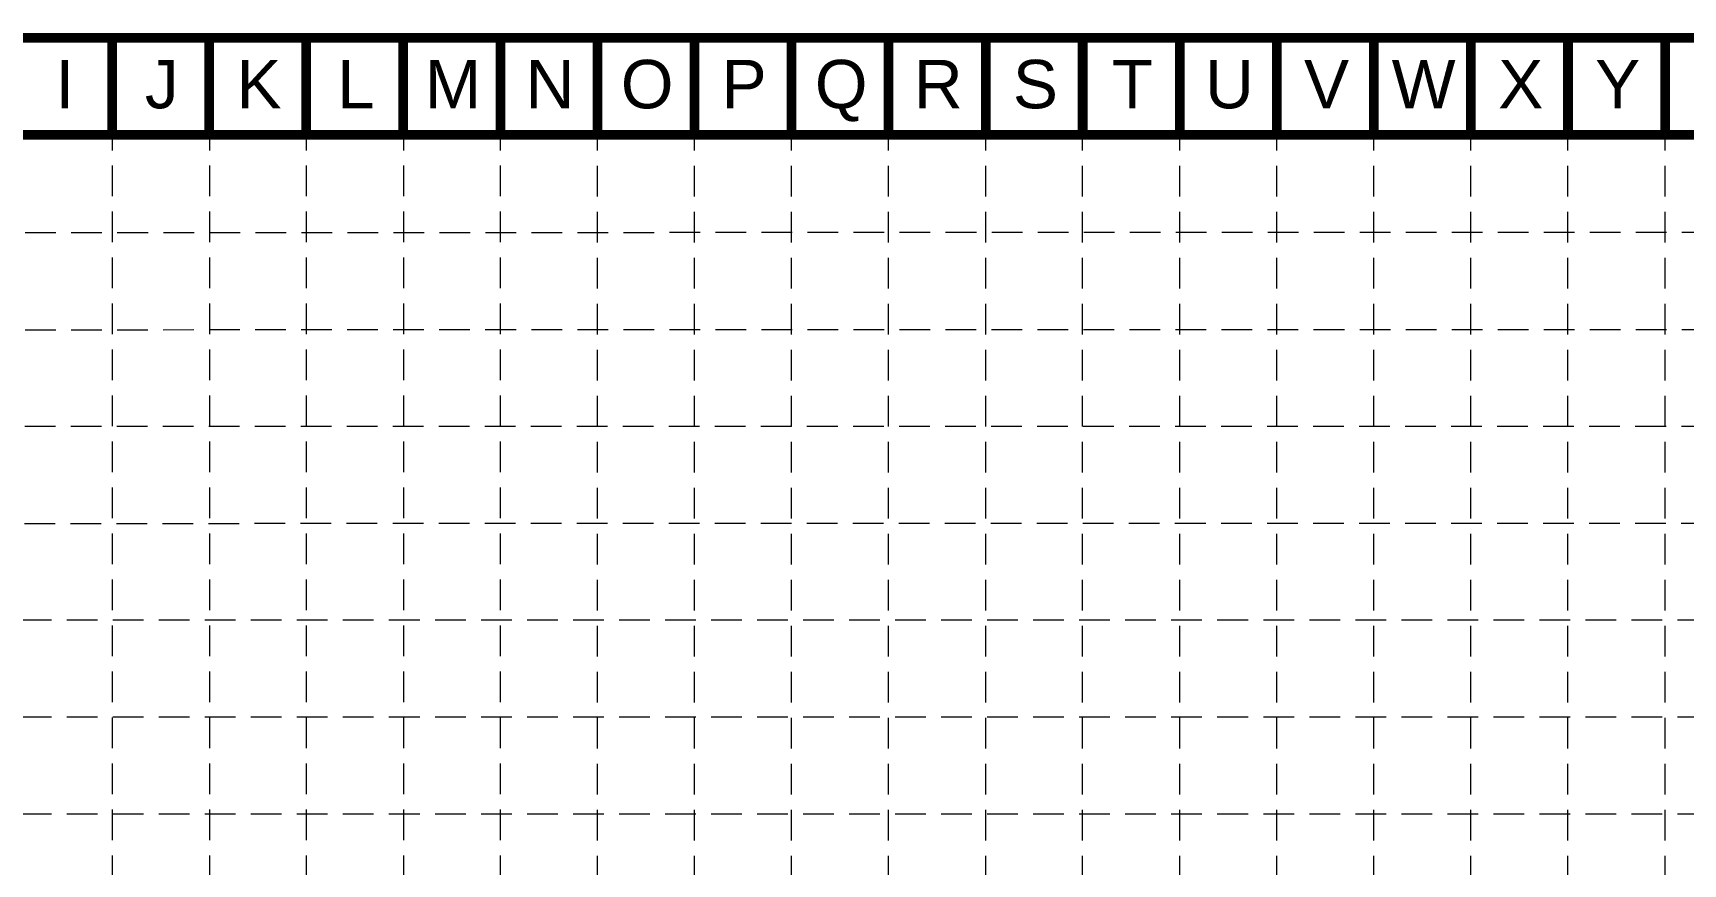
# Model space of a CAD drawing. Header units: inches. Extents: x 3312 to 5850, y 7905 to 11961.
# Drawn here: x 3897 to 4972, y 11419 to 11961 of the extents above; entities that cross this region are included whole.
import ezdxf
from ezdxf.enums import TextEntityAlignment as Align

# ---------------------------------------------------------------- set-up
doc = ezdxf.new("R2010")
doc.units = ezdxf.units.IN
doc.header["$LTSCALE"] = 80
doc.header["$MEASUREMENT"] = 0
doc.linetypes.add('HIDDEN', pattern=[0.375, 0.25, -0.125])
doc.layers.add('BASE', color=7, linetype='Continuous')
doc.layers.add('grid', color=254, linetype='HIDDEN')
doc.styles.get("Standard").update_dxf_attribs({"font": 'ARIAL.TTF', "height": 25})

msp = doc.modelspace()

# ---------------------------------------------------------------- linework, layer by layer
at = {"layer": 'BASE', "color": 9}
msp.add_line((3378.8, 11894.2), (5783.3, 11894.2), dxfattribs=at)
at = {"layer": 'BASE', "const_width": 6.33}
for points in [[(5846.6, 7907.8), (5846.6, 11957.5), (3315.5, 11957.5), (3315.5, 7907.8)], [(5783.3, 7971.1), (5783.3, 11894.2), (3378.8, 11894.2), (3378.8, 7971.1)]]:
    msp.add_lwpolyline(points, close=True, dxfattribs=at)
for points in [[(3948.3, 11957.5), (3948.3, 11894.2)], [(4011.6, 11957.5), (4011.6, 11894.2)], [(4074.8, 11957.5), (4074.8, 11894.2)], [(4138.1, 11957.5), (4138.1, 11894.2)], [(4201.4, 11957.5), (4201.4, 11894.2)], [(4264.7, 11957.5), (4264.7, 11894.2)], [(4327.9, 11957.5), (4327.9, 11894.2)], [(4391.2, 11957.5), (4391.2, 11894.2)], [(4454.5, 11957.5), (4454.5, 11894.2)], [(4517.8, 11957.5), (4517.8, 11894.2)], [(4581, 11957.5), (4581, 11894.2)], [(4644.3, 11957.5), (4644.3, 11894.2)], [(4707.6, 11957.5), (4707.6, 11894.2)], [(4770.9, 11957.5), (4770.9, 11894.2)], [(4834.1, 11957.5), (4834.1, 11894.2)], [(4897.4, 11957.5), (4897.4, 11894.2)], [(4960.7, 11957.5), (4960.7, 11894.2)]]:
    msp.add_lwpolyline(points, dxfattribs=at)
at = {"layer": 'grid', "color": 252, "linetype": 'HIDDEN', "lineweight": 0}
for p, q in [((3948.5, 8224.1), (3948.5, 11891.7)), ((4012, 8224.1), (4011.9, 11891.7)), ((4074.8, 8224.1), (4075, 11891.7)), ((4138.1, 8224.1), (4138.5, 11891.6)), ((4201.4, 8224.1), (4201.4, 11894.2)), ((4264.7, 8224), (4264.7, 11894.2)), ((4327.9, 8224), (4327.9, 11894.2)), ((4391.2, 8224), (4391.2, 11894.2)), ((4454.5, 8224), (4454.5, 11894.2)), ((4517.8, 8224), (4517.8, 11894.2)), ((4581, 8224), (4581, 11894.2)), ((4644.3, 8224), (4644.3, 11894.2)), ((4707.6, 8224), (4707.6, 11894.2)), ((4770.9, 8224), (4770.9, 11894.2)), ((4834.1, 8224), (4834.1, 11894.2)), ((4897.4, 8223.9), (4897.4, 11894.2)), ((4960.7, 8223.9), (4960.7, 11894.2)), ((3381.7, 11830.5), (5782.3, 11830.8)), ((3381.6, 11767), (5782.3, 11767.5)), ((3381.3, 11704), (5783.3, 11704.4)), ((3381.2, 11640.7), (5783.3, 11641.1)), ((3378.8, 11577.8), (5783.3, 11577.8)), ((3378.8, 11514.5), (5783.3, 11514.5)), ((3378.8, 11451.3), (5783.3, 11451.3))]:
    msp.add_line(p, q, dxfattribs=at)

# ---------------------------------------------------------------- texts
at = {"layer": 'BASE'}
for s, p in [('I', (3917.4, 11927.3)), ('J', (3980.7, 11927.3)), ('K', (4044, 11927.3)), ('L', (4107.2, 11927.3)), ('M', (4170.5, 11927.3)), ('N', (4233.8, 11927.3)), ('O', (4297.1, 11927.3)), ('P', (4360.3, 11927.3)), ('Q', (4423.6, 11927.3)), ('R', (4486.9, 11927.3)), ('S', (4550.2, 11927.3)), ('T', (4613.4, 11927.3)), ('U', (4676.7, 11927.3)), ('V', (4740, 11927.3)), ('W', (4803.3, 11927.3)), ('X', (4866.6, 11927.3)), ('Y', (4929.8, 11927.3))]:
    msp.add_text(s, height=31.6, dxfattribs=at).set_placement(p, align=Align.MIDDLE_CENTER)

doc.saveas('drawing.dxf')
